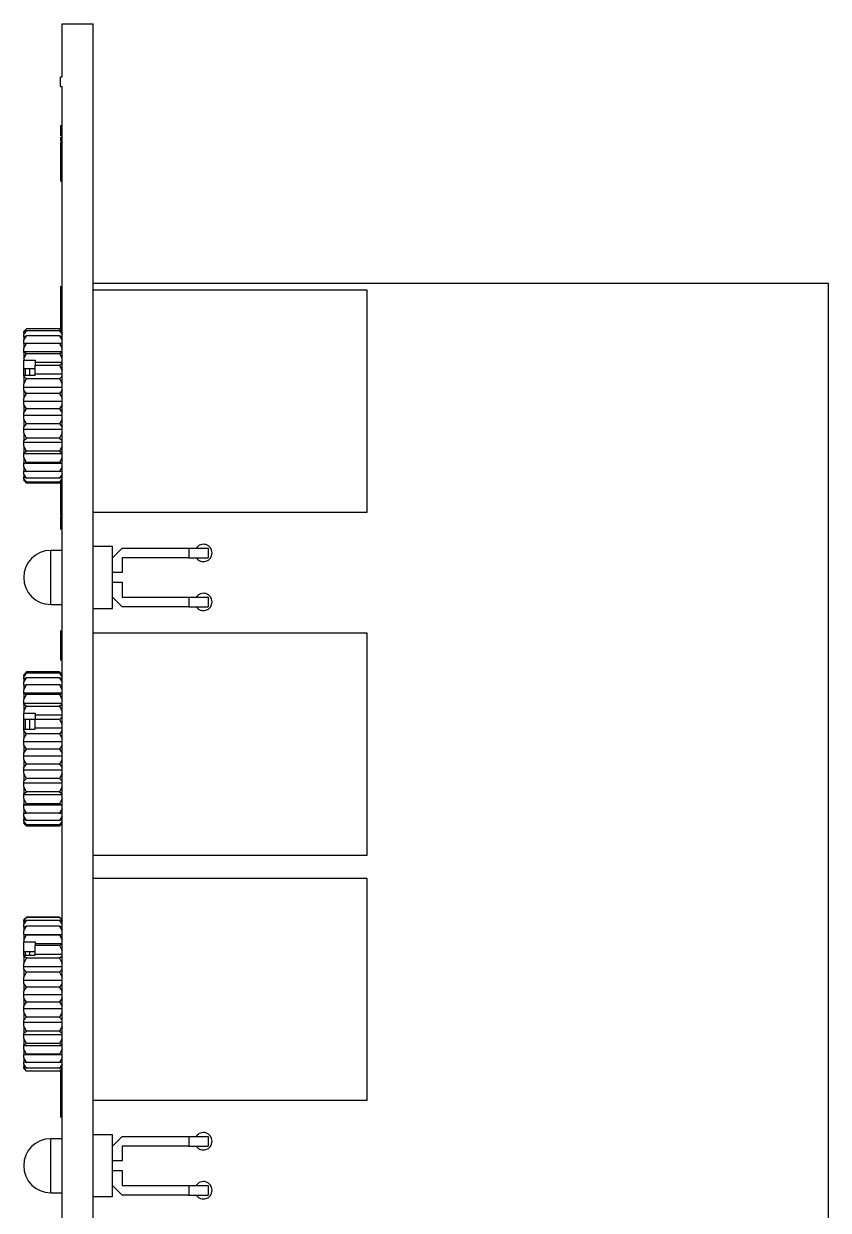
# Model space of a CAD drawing. Extents: x 616 to 1059, y 318 to 582.
# Drawn here: x 975.9 to 1059.3, y 458.8 to 581.7 of the extents above; entities that cross this region are included whole.
import ezdxf

# ---------------------------------------------------------------- set-up
doc = ezdxf.new("R2010")
doc.units = 0
doc.layers.get('0').update_dxf_attribs({"linetype": 'CONTINUOUS'})

msp = doc.modelspace()

# ---------------------------------------------------------------- linework, layer by layer
at = {"color": 7, "linetype": 'CONTINUOUS'}
for p, q in [((979.89, 576.25), (979.89, 581.75)), ((979.89, 581.75), (983.09, 581.75)), ((983.09, 324.75), (983.09, 581.75)), ((979.69, 575.25), (979.69, 576.25)), ((979.69, 576.25), (979.89, 576.25)), ((979.69, 575.25), (979.89, 575.25)), ((979.89, 331.25), (979.89, 575.25)), ((979.69, 571.2), (979.89, 571.2)), ((979.69, 570.76), (979.89, 570.76)), ((979.69, 570.17), (979.89, 570.17)), ((979.69, 569.99), (979.69, 569.56)), ((979.69, 569.43), (979.89, 569.43)), ((979.69, 569.03), (979.89, 569.03)), ((979.69, 568.64), (979.89, 568.64)), ((979.69, 566.08), (979.89, 566.08)), ((979.69, 565.49), (979.89, 565.49)), ((979.69, 565.43), (979.89, 565.43)), ((983.09, 554.85), (1059.29, 554.85)), ((1059.29, 554.85), (1059.29, 410.07)), ((979.89, 554.47), (979.67, 554.47)), ((979.69, 553.67), (979.67, 553.67)), ((979.69, 554.34), (979.89, 554.34)), ((979.69, 554.34), (979.69, 551.43)), ((1011.49, 554.15), (983.09, 554.15)), ((1011.49, 531.15), (1011.49, 554.15)), ((979.67, 552.57), (979.69, 552.57)), ((979.69, 551.43), (979.69, 550.04)), ((979.69, 551.43), (979.89, 551.43)), ((975.89, 549.82), (976.19, 550.14)), ((975.99, 549.95), (975.89, 549.85)), ((975.89, 549.53), (976.19, 549.93)), ((976.19, 549.93), (975.89, 549.73)), ((975.89, 549.85), (975.89, 549.82)), ((975.89, 549.73), (975.89, 549.82)), ((975.89, 549.73), (975.89, 549.53)), ((976.19, 550.14), (975.99, 549.94)), ((979.59, 550.14), (976.19, 550.14)), ((979.59, 549.93), (976.19, 549.93)), ((979.59, 550.14), (979.89, 549.82)), ((979.79, 549.94), (979.59, 550.14)), ((979.59, 549.93), (979.89, 549.53)), ((979.89, 549.73), (979.59, 549.93)), ((979.89, 549.85), (979.8, 549.95)), ((975.89, 549.32), (975.89, 549.53)), ((975.89, 548.96), (976.19, 549.42)), ((976.19, 549.42), (975.89, 549.32)), ((975.89, 549.32), (975.89, 548.96)), ((975.89, 548.63), (975.89, 548.96)), ((975.89, 548.13), (976.19, 548.63)), ((976.19, 548.63), (975.89, 548.63)), ((975.89, 548.63), (975.89, 548.13)), ((979.59, 549.42), (976.19, 549.42)), ((979.59, 548.63), (976.19, 548.63)), ((979.59, 549.42), (979.89, 548.96)), ((979.89, 549.32), (979.59, 549.42)), ((979.59, 548.63), (979.89, 548.13)), ((979.89, 548.63), (979.59, 548.63)), ((975.89, 547.77), (975.89, 548.13)), ((975.89, 547.77), (979.89, 547.77)), ((975.89, 547.69), (975.89, 547.77)), ((976.19, 547.59), (975.89, 547.69)), ((975.89, 547.69), (975.89, 547.07)), ((975.89, 547.07), (976.19, 547.59)), ((976.19, 547.59), (979.59, 547.59)), ((979.89, 547.69), (979.59, 547.59)), ((979.59, 547.59), (979.89, 547.07)), ((975.89, 547.07), (975.89, 546.87)), ((975.89, 546.87), (977.09, 546.87)), ((975.89, 546.03), (975.89, 546.87)), ((975.89, 546.03), (977.09, 546.03)), ((975.89, 545.34), (975.89, 546.03)), ((976.09, 545.34), (976.09, 546.03)), ((976.49, 546.03), (976.49, 545.34)), ((977.09, 546.87), (977.09, 546.69)), ((977.09, 546.69), (979.89, 546.69)), ((977.09, 546.69), (977.09, 546.35)), ((979.59, 546.35), (977.09, 546.35)), ((977.09, 545.44), (977.09, 546.35)), ((979.89, 546.55), (979.59, 546.35)), ((979.59, 546.35), (979.89, 545.82)), ((975.89, 545.34), (977.09, 545.34)), ((975.89, 545.23), (975.89, 545.34)), ((976.19, 544.94), (975.89, 545.23)), ((975.89, 545.23), (975.89, 544.43)), ((975.89, 544.43), (976.19, 544.94)), ((979.59, 544.94), (976.19, 544.94)), ((977.09, 545.34), (977.09, 545.44)), ((979.89, 545.44), (977.09, 545.44)), ((979.89, 545.23), (979.59, 544.94)), ((979.59, 544.94), (979.89, 544.43)), ((975.89, 544.06), (975.89, 544.43)), ((979.89, 544.06), (975.89, 544.06)), ((975.89, 543.79), (975.89, 544.06)), ((976.19, 543.42), (975.89, 543.79)), ((975.89, 543.79), (975.89, 542.95)), ((979.89, 543.79), (979.59, 543.42)), ((975.89, 542.95), (976.19, 543.42)), ((975.89, 542.61), (975.89, 542.95)), ((979.89, 542.61), (975.89, 542.61)), ((975.89, 542.29), (975.89, 542.61)), ((976.19, 541.85), (975.89, 542.29)), ((975.89, 542.29), (975.89, 541.44)), ((979.59, 543.42), (976.19, 543.42)), ((979.59, 543.42), (979.89, 542.95)), ((979.89, 542.29), (979.59, 541.85)), ((975.89, 541.44), (976.19, 541.85)), ((975.89, 541.14), (975.89, 541.44)), ((979.89, 541.14), (975.89, 541.14)), ((975.89, 540.79), (975.89, 541.14)), ((979.59, 541.85), (976.19, 541.85)), ((979.59, 541.85), (979.89, 541.44)), ((976.19, 540.3), (975.89, 540.79)), ((975.89, 540.79), (975.89, 539.96)), ((975.89, 539.96), (976.19, 540.3)), ((975.89, 539.71), (975.89, 539.96)), ((979.59, 540.3), (976.19, 540.3)), ((979.89, 540.79), (979.59, 540.3)), ((979.59, 540.3), (979.89, 539.96)), ((979.89, 539.71), (975.89, 539.71)), ((975.89, 539.34), (975.89, 539.71)), ((976.19, 538.82), (975.89, 539.34)), ((975.89, 539.34), (975.89, 538.56)), ((975.89, 538.56), (976.19, 538.82)), ((975.89, 538.37), (975.89, 538.56)), ((979.59, 538.82), (976.19, 538.82)), ((979.89, 539.34), (979.59, 538.82)), ((979.59, 538.82), (979.89, 538.56)), ((979.89, 538.37), (975.89, 538.37)), ((975.89, 537.99), (975.89, 538.37)), ((976.19, 537.46), (975.89, 537.99)), ((975.89, 537.99), (975.89, 537.3)), ((975.89, 537.3), (976.19, 537.46)), ((975.89, 537.18), (975.89, 537.3)), ((979.59, 537.46), (976.19, 537.46)), ((979.89, 537.99), (979.59, 537.46)), ((979.59, 537.46), (979.89, 537.3)), ((979.89, 537.18), (975.89, 537.18)), ((975.89, 536.81), (975.89, 537.18)), ((976.19, 536.29), (975.89, 536.81)), ((975.89, 536.81), (975.89, 536.22)), ((975.89, 536.22), (976.19, 536.29)), ((975.89, 536.18), (975.89, 536.22)), ((979.89, 536.18), (975.89, 536.18)), ((975.89, 535.83), (975.89, 536.18)), ((979.59, 536.29), (976.19, 536.29)), ((979.89, 536.81), (979.59, 536.29)), ((979.59, 536.29), (979.89, 536.22)), ((976.19, 535.34), (975.89, 535.83)), ((975.89, 535.83), (975.89, 535.38)), ((975.89, 535.38), (976.19, 535.34)), ((975.89, 535.09), (975.89, 535.38)), ((976.19, 534.65), (975.89, 535.09)), ((975.89, 535.09), (975.89, 534.79)), ((979.59, 535.34), (976.19, 535.34)), ((979.89, 535.83), (979.59, 535.34)), ((979.59, 535.34), (979.89, 535.38)), ((979.89, 535.09), (979.59, 534.65)), ((975.89, 534.79), (976.19, 534.65)), ((975.89, 534.63), (975.89, 534.79)), ((976.19, 534.25), (975.89, 534.63)), ((975.89, 534.63), (975.89, 534.49)), ((975.89, 534.49), (976.19, 534.25)), ((975.89, 534.45), (975.89, 534.49)), ((975.89, 534.45), (975.99, 534.35)), ((976.19, 534.15), (975.89, 534.45)), ((975.89, 534.45), (975.89, 534.45)), ((979.59, 534.65), (976.19, 534.65)), ((979.59, 534.25), (976.19, 534.25)), ((979.59, 534.15), (976.19, 534.15)), ((979.59, 534.65), (979.89, 534.79)), ((979.89, 534.63), (979.59, 534.25)), ((979.59, 534.25), (979.89, 534.49)), ((979.89, 534.45), (979.59, 534.15)), ((979.69, 534.25), (979.69, 534.21)), ((979.69, 534.21), (979.89, 534.21)), ((979.69, 534.09), (979.89, 534.09)), ((979.69, 534.09), (979.69, 534.08)), ((979.69, 534.08), (979.89, 534.08)), ((979.69, 534.08), (979.69, 534.05)), ((979.69, 534.08), (979.89, 534.08)), ((979.69, 534.08), (979.69, 534.08)), ((979.69, 534.05), (979.89, 534.05)), ((979.7, 534.26), (979.89, 534.26)), ((979.8, 534.35), (979.89, 534.45)), ((979.69, 533.13), (979.89, 533.13)), ((979.69, 532.81), (979.89, 532.81)), ((979.69, 531.22), (979.67, 531.22)), ((979.69, 531.62), (979.89, 531.62)), ((979.69, 531.43), (979.89, 531.43)), ((983.09, 531.15), (1011.49, 531.15)), ((979.69, 530.87), (979.89, 530.87)), ((979.69, 530.78), (979.89, 530.78)), ((979.69, 530.1), (979.89, 530.1)), ((979.69, 530.1), (979.69, 529.99)), ((979.69, 529.99), (979.89, 529.99)), ((979.67, 529.4), (979.89, 529.4)), ((979.69, 529.46), (979.89, 529.46)), ((979.69, 529.42), (979.89, 529.42)), ((985.09, 527.57), (983.09, 527.57)), ((985.09, 521.17), (985.09, 527.57)), ((979.89, 527.17), (978.69, 527.17)), ((978.69, 521.57), (978.69, 527.17)), ((985.09, 526.41), (986.09, 527.41)), ((986.09, 527.41), (993.02, 527.41)), ((993.02, 526.41), (986.09, 526.41)), ((986.09, 526.41), (986.09, 524.87)), ((993.02, 527.41), (993.02, 526.41)), ((993.02, 527.41), (995.02, 527.41)), ((993.02, 526.41), (995.02, 526.41)), ((995.02, 527.41), (995.02, 526.41)), ((986.09, 524.87), (985.09, 524.87)), ((985.09, 523.87), (986.09, 523.87)), ((986.09, 523.87), (986.09, 522.33)), ((978.69, 521.57), (979.89, 521.57)), ((986.09, 521.33), (985.09, 522.33)), ((986.09, 522.33), (993.02, 522.33)), ((993.02, 521.33), (986.09, 521.33)), ((993.02, 522.33), (993.02, 521.33)), ((993.02, 522.33), (995.02, 522.33)), ((993.02, 521.33), (995.02, 521.33)), ((995.02, 522.33), (995.02, 521.33)), ((983.09, 521.17), (985.09, 521.17)), ((979.89, 518.82), (979.67, 518.82)), ((979.69, 518.03), (979.89, 518.03)), ((1011.49, 518.59), (983.09, 518.59)), ((1011.49, 495.59), (1011.49, 518.59)), ((979.67, 515.83), (979.89, 515.83)), ((979.69, 515.86), (979.89, 515.86)), ((976.19, 514.59), (975.89, 514.29)), ((975.89, 514.28), (976.19, 514.59)), ((975.89, 514.05), (976.19, 514.44)), ((976.19, 514.44), (975.89, 514.21)), ((975.89, 514.29), (975.89, 514.28)), ((975.89, 514.21), (975.89, 514.28)), ((975.89, 514.21), (975.89, 514.05)), ((975.89, 513.86), (975.89, 514.05)), ((975.89, 513.53), (976.19, 513.98)), ((976.19, 513.98), (975.89, 513.86)), ((979.59, 514.59), (976.19, 514.59)), ((979.59, 514.44), (976.19, 514.44)), ((979.59, 513.98), (976.19, 513.98)), ((979.89, 514.29), (979.59, 514.59)), ((979.59, 514.59), (979.89, 514.28)), ((979.59, 514.44), (979.89, 514.05)), ((979.89, 514.21), (979.59, 514.44)), ((979.59, 513.98), (979.89, 513.53)), ((979.89, 513.86), (979.59, 513.98)), ((975.89, 513.86), (975.89, 513.53)), ((975.89, 513.22), (975.89, 513.53)), ((975.89, 512.74), (976.19, 513.24)), ((976.19, 513.24), (975.89, 513.22)), ((975.89, 513.22), (975.89, 512.74)), ((975.89, 512.39), (975.89, 512.74)), ((979.59, 513.24), (976.19, 513.24)), ((979.59, 513.24), (979.89, 512.74)), ((979.89, 513.22), (979.59, 513.24)), ((979.89, 512.39), (975.89, 512.39)), ((975.89, 512.33), (975.89, 512.39)), ((976.19, 512.25), (975.89, 512.33)), ((975.89, 512.33), (975.89, 511.72)), ((975.89, 511.72), (976.19, 512.25)), ((975.89, 511.35), (975.89, 511.72)), ((979.59, 512.25), (976.19, 512.25)), ((979.89, 512.33), (979.59, 512.25)), ((979.59, 512.25), (979.89, 511.72)), ((975.89, 511.35), (979.89, 511.35)), ((975.89, 511.22), (975.89, 511.35)), ((976.19, 511.04), (975.89, 511.22)), ((975.89, 511.22), (975.89, 510.51)), ((975.89, 510.51), (976.19, 511.04)), ((975.89, 510.51), (975.89, 510.31)), ((975.89, 510.31), (977.09, 510.31)), ((975.89, 509.69), (975.89, 510.31)), ((976.19, 511.04), (979.59, 511.04)), ((977.09, 510.31), (977.09, 510.13)), ((979.89, 511.22), (979.59, 511.04)), ((979.59, 511.04), (979.89, 510.51)), ((975.89, 509.69), (977.09, 509.69)), ((975.89, 508.65), (975.89, 509.69)), ((977.09, 510.13), (979.89, 510.13)), ((977.09, 510.13), (977.09, 509.65)), ((979.59, 509.65), (977.09, 509.65)), ((977.09, 508.77), (977.09, 509.65)), ((979.89, 509.93), (979.59, 509.65)), ((979.59, 509.65), (979.89, 509.14)), ((975.89, 508.65), (977.09, 508.65)), ((975.89, 508.51), (975.89, 508.65)), ((976.19, 508.15), (975.89, 508.51)), ((975.89, 508.51), (975.89, 507.67)), ((975.89, 507.67), (976.19, 508.15)), ((979.59, 508.15), (976.19, 508.15)), ((977.09, 508.65), (977.09, 508.77)), ((979.89, 508.77), (977.09, 508.77)), ((979.89, 508.51), (979.59, 508.15)), ((979.59, 508.15), (979.89, 507.67)), ((975.89, 507.33), (975.89, 507.67)), ((979.89, 507.33), (975.89, 507.33)), ((975.89, 507.02), (975.89, 507.33)), ((976.19, 506.59), (975.89, 507.02)), ((975.89, 507.02), (975.89, 506.16)), ((975.89, 506.16), (976.19, 506.59)), ((979.59, 506.59), (976.19, 506.59)), ((979.89, 507.02), (979.59, 506.59)), ((979.59, 506.59), (979.89, 506.16)), ((975.89, 505.86), (975.89, 506.16)), ((979.89, 505.86), (975.89, 505.86)), ((975.89, 505.51), (975.89, 505.86)), ((976.19, 505.03), (975.89, 505.51)), ((975.89, 505.51), (975.89, 504.67)), ((979.89, 505.51), (979.59, 505.03)), ((975.89, 504.67), (976.19, 505.03)), ((975.89, 504.41), (975.89, 504.67)), ((979.89, 504.41), (975.89, 504.41)), ((975.89, 504.04), (975.89, 504.41)), ((979.59, 505.03), (976.19, 505.03)), ((979.59, 505.03), (979.89, 504.67)), ((976.19, 503.53), (975.89, 504.04)), ((975.89, 504.04), (975.89, 503.25)), ((975.89, 503.25), (976.19, 503.53)), ((975.89, 503.06), (975.89, 503.25)), ((979.89, 503.06), (975.89, 503.06)), ((975.89, 502.68), (975.89, 503.06)), ((979.59, 503.53), (976.19, 503.53)), ((979.89, 504.04), (979.59, 503.53)), ((979.59, 503.53), (979.89, 503.25)), ((976.19, 502.15), (975.89, 502.68)), ((975.89, 502.68), (975.89, 501.96)), ((975.89, 501.96), (976.19, 502.15)), ((975.89, 501.83), (975.89, 501.96)), ((979.89, 501.83), (975.89, 501.83)), ((975.89, 501.46), (975.89, 501.83)), ((979.59, 502.15), (976.19, 502.15)), ((979.89, 502.68), (979.59, 502.15)), ((979.59, 502.15), (979.89, 501.96)), ((976.19, 500.93), (975.89, 501.46)), ((975.89, 501.46), (975.89, 500.85)), ((975.89, 500.85), (976.19, 500.93)), ((975.89, 500.79), (975.89, 500.85)), ((979.89, 500.79), (975.89, 500.79)), ((975.89, 500.44), (975.89, 500.79)), ((976.19, 499.94), (975.89, 500.44)), ((975.89, 500.44), (975.89, 499.96)), ((979.59, 500.93), (976.19, 500.93)), ((979.89, 501.46), (979.59, 500.93)), ((979.59, 500.93), (979.89, 500.85)), ((979.89, 500.44), (979.59, 499.94)), ((975.89, 499.96), (976.19, 499.94)), ((975.89, 499.65), (975.89, 499.96)), ((976.19, 499.2), (975.89, 499.65)), ((975.89, 499.65), (975.89, 499.32)), ((975.89, 499.32), (976.19, 499.2)), ((975.89, 499.13), (975.89, 499.32)), ((979.59, 499.94), (976.19, 499.94)), ((979.59, 499.2), (976.19, 499.2)), ((979.59, 499.94), (979.89, 499.96)), ((979.89, 499.65), (979.59, 499.2)), ((979.59, 499.2), (979.89, 499.32)), ((976.19, 498.74), (975.89, 499.13)), ((975.89, 499.13), (975.89, 498.96)), ((975.89, 498.96), (976.19, 498.74)), ((975.89, 498.9), (975.89, 498.96)), ((976.19, 498.59), (975.89, 498.9)), ((975.89, 498.9), (975.89, 498.89)), ((975.89, 498.89), (976.19, 498.59)), ((979.59, 498.74), (976.19, 498.74)), ((979.59, 498.59), (976.19, 498.59)), ((979.89, 499.13), (979.59, 498.74)), ((979.59, 498.74), (979.89, 498.96)), ((979.89, 498.9), (979.59, 498.59)), ((979.59, 498.59), (979.89, 498.89)), ((983.09, 495.59), (1011.49, 495.59)), ((1011.49, 493.19), (983.09, 493.19)), ((1011.49, 470.19), (1011.49, 493.19)), ((975.89, 488.88), (976.19, 489.16)), ((975.89, 488.79), (976.19, 489.14)), ((976.19, 489.14), (975.89, 488.88)), ((975.89, 488.88), (975.89, 488.79)), ((975.89, 488.88), (975.89, 488.88)), ((975.89, 488.4), (976.19, 488.83)), ((976.19, 488.83), (975.89, 488.66)), ((975.89, 488.66), (975.89, 488.79)), ((975.89, 488.66), (975.89, 488.4)), ((975.89, 488.15), (975.89, 488.4)), ((975.89, 487.74), (976.19, 488.22)), ((976.19, 488.22), (975.89, 488.15)), ((975.89, 488.15), (975.89, 487.74)), ((979.59, 489.16), (976.19, 489.16)), ((979.59, 489.14), (976.19, 489.14)), ((979.59, 488.83), (976.19, 488.83)), ((979.59, 488.22), (976.19, 488.22)), ((979.59, 489.16), (979.89, 488.88)), ((979.59, 489.14), (979.89, 488.79)), ((979.89, 488.88), (979.59, 489.14)), ((979.59, 488.83), (979.89, 488.4)), ((979.89, 488.66), (979.59, 488.83)), ((979.59, 488.22), (979.89, 487.74)), ((979.89, 488.15), (979.59, 488.22)), ((975.89, 487.39), (975.89, 487.74)), ((975.89, 487.39), (979.89, 487.39)), ((975.89, 487.37), (975.89, 487.39)), ((976.19, 487.34), (975.89, 487.37)), ((975.89, 487.37), (975.89, 486.82)), ((975.89, 486.82), (976.19, 487.34)), ((976.19, 487.34), (979.59, 487.34)), ((979.89, 487.37), (979.59, 487.34)), ((979.59, 487.34), (979.89, 486.82)), ((975.89, 486.82), (975.89, 486.63)), ((975.89, 486.63), (977.09, 486.63)), ((975.89, 485.62), (975.89, 486.63)), ((977.09, 486.63), (977.09, 486.45)), ((977.09, 486.45), (979.89, 486.45)), ((977.09, 486.45), (977.09, 486.22)), ((979.59, 486.22), (977.09, 486.22)), ((977.09, 485.31), (977.09, 486.22)), ((979.89, 486.36), (979.59, 486.22)), ((979.59, 486.22), (979.89, 485.69)), ((975.89, 485.62), (977.09, 485.62)), ((975.89, 485.23), (975.89, 485.62)), ((975.89, 485.23), (977.09, 485.23)), ((975.89, 485.14), (975.89, 485.23)), ((976.19, 484.91), (975.89, 485.14)), ((975.89, 485.14), (975.89, 484.38)), ((975.89, 484.38), (976.19, 484.91)), ((976.09, 485.23), (976.09, 485.62)), ((979.59, 484.91), (976.19, 484.91)), ((977.09, 485.23), (977.09, 485.31)), ((979.89, 485.31), (977.09, 485.31)), ((979.89, 485.14), (979.59, 484.91)), ((979.59, 484.91), (979.89, 484.38)), ((975.89, 484.01), (975.89, 484.38)), ((979.89, 484.01), (975.89, 484.01)), ((975.89, 483.78), (975.89, 484.01)), ((976.19, 483.46), (975.89, 483.78)), ((975.89, 483.78), (975.89, 482.96)), ((975.89, 482.96), (976.19, 483.46)), ((979.59, 483.46), (976.19, 483.46)), ((979.89, 483.78), (979.59, 483.46)), ((979.59, 483.46), (979.89, 482.96)), ((975.89, 482.6), (975.89, 482.96)), ((979.89, 482.6), (975.89, 482.6)), ((975.89, 482.31), (975.89, 482.6)), ((976.19, 481.91), (975.89, 482.31)), ((975.89, 482.31), (975.89, 481.46)), ((979.89, 482.31), (979.59, 481.91)), ((975.89, 481.46), (976.19, 481.91)), ((975.89, 481.13), (975.89, 481.46)), ((979.89, 481.13), (975.89, 481.13)), ((975.89, 480.8), (975.89, 481.13)), ((976.19, 480.35), (975.89, 480.8)), ((975.89, 480.8), (975.89, 479.95)), ((979.59, 481.91), (976.19, 481.91)), ((979.59, 481.91), (979.89, 481.46)), ((979.89, 480.8), (979.59, 480.35)), ((975.89, 479.95), (976.19, 480.35)), ((975.89, 479.67), (975.89, 479.95)), ((979.89, 479.67), (975.89, 479.67)), ((975.89, 479.31), (975.89, 479.67)), ((979.59, 480.35), (976.19, 480.35)), ((979.59, 480.35), (979.89, 479.95)), ((976.19, 478.81), (975.89, 479.31)), ((975.89, 479.31), (975.89, 478.5)), ((975.89, 478.5), (976.19, 478.81)), ((975.89, 478.27), (975.89, 478.5)), ((979.59, 478.81), (976.19, 478.81)), ((979.89, 479.31), (979.59, 478.81)), ((979.59, 478.81), (979.89, 478.5)), ((979.89, 478.27), (975.89, 478.27)), ((975.89, 477.89), (975.89, 478.27)), ((976.19, 477.37), (975.89, 477.89)), ((975.89, 477.89), (975.89, 477.14)), ((975.89, 477.14), (976.19, 477.37)), ((975.89, 476.98), (975.89, 477.14)), ((979.59, 477.37), (976.19, 477.37)), ((979.89, 477.89), (979.59, 477.37)), ((979.59, 477.37), (979.89, 477.14)), ((979.89, 476.98), (975.89, 476.98)), ((975.89, 476.6), (975.89, 476.98)), ((976.19, 476.07), (975.89, 476.6)), ((975.89, 476.6), (975.89, 475.94)), ((975.89, 475.94), (976.19, 476.07)), ((975.89, 475.85), (975.89, 475.94)), ((979.89, 475.85), (975.89, 475.85)), ((975.89, 475.48), (975.89, 475.85)), ((979.59, 476.07), (976.19, 476.07)), ((979.89, 476.6), (979.59, 476.07)), ((979.59, 476.07), (979.89, 475.94)), ((976.19, 474.97), (975.89, 475.48)), ((975.89, 475.48), (975.89, 474.94)), ((975.89, 474.94), (976.19, 474.97)), ((975.89, 474.92), (975.89, 474.94)), ((979.89, 474.92), (975.89, 474.92)), ((975.89, 474.58), (975.89, 474.92)), ((979.59, 474.97), (976.19, 474.97)), ((979.89, 475.48), (979.59, 474.97)), ((979.59, 474.97), (979.89, 474.94)), ((976.19, 474.11), (975.89, 474.58)), ((975.89, 474.58), (975.89, 474.18)), ((975.89, 474.18), (976.19, 474.11)), ((975.89, 473.94), (975.89, 474.18)), ((976.19, 473.52), (975.89, 473.94)), ((975.89, 473.94), (975.89, 473.69)), ((975.89, 473.69), (976.19, 473.52)), ((975.89, 473.57), (975.89, 473.69)), ((976.19, 473.22), (975.89, 473.57)), ((975.89, 473.57), (975.89, 473.49)), ((975.89, 473.49), (976.19, 473.22)), ((979.59, 474.11), (976.19, 474.11)), ((979.59, 473.52), (976.19, 473.52)), ((979.89, 474.58), (979.59, 474.11)), ((979.59, 474.11), (979.89, 474.18)), ((979.89, 473.94), (979.59, 473.52)), ((979.59, 473.52), (979.89, 473.69)), ((979.89, 473.57), (979.59, 473.22)), ((979.59, 473.22), (979.89, 473.49)), ((979.59, 473.22), (976.19, 473.22)), ((979.89, 473.3), (979.69, 473.3)), ((979.69, 473.29), (979.89, 473.29)), ((979.69, 473.29), (979.69, 473.26)), ((979.69, 473.26), (979.89, 473.26)), ((979.69, 473.08), (979.89, 473.08)), ((979.69, 471.46), (979.89, 471.46)), ((979.69, 470.31), (979.67, 470.31)), ((983.09, 470.19), (1011.49, 470.19)), ((979.67, 468.47), (979.89, 468.47)), ((979.69, 469.38), (979.89, 469.38)), ((979.69, 469.38), (979.69, 469.34)), ((979.69, 469.34), (979.89, 469.34)), ((979.69, 468.59), (979.89, 468.59)), ((979.69, 468.56), (979.89, 468.56)), ((979.89, 466.21), (978.69, 466.21)), ((978.69, 460.61), (978.69, 466.21)), ((985.09, 466.61), (983.09, 466.61)), ((985.09, 460.21), (985.09, 466.61)), ((985.09, 465.45), (986.09, 466.45)), ((986.09, 466.45), (993.02, 466.45)), ((993.02, 466.45), (993.02, 465.45)), ((993.02, 466.45), (995.02, 466.45)), ((995.02, 466.45), (995.02, 465.45)), ((986.09, 465.45), (986.09, 463.91)), ((993.02, 465.45), (986.09, 465.45)), ((993.02, 465.45), (995.02, 465.45)), ((986.09, 463.91), (985.09, 463.91)), ((985.09, 462.91), (986.09, 462.91)), ((986.09, 462.91), (986.09, 461.37)), ((986.09, 460.37), (985.09, 461.37)), ((986.09, 461.37), (993.02, 461.37)), ((993.02, 461.37), (993.02, 460.37)), ((993.02, 461.37), (995.02, 461.37)), ((995.02, 461.37), (995.02, 460.37)), ((978.69, 460.61), (979.89, 460.61)), ((983.09, 460.21), (985.09, 460.21)), ((993.02, 460.37), (986.09, 460.37)), ((993.02, 460.37), (995.02, 460.37))]:
    msp.add_line(p, q, dxfattribs=at)
for centre, radius, start, end in [((994.52, 526.91), 0.9, 0, 146.251), ((978.69, 524.37), 2.8, 90, 180), ((994.52, 526.91), 0.9, 213.749, 0), ((978.69, 524.37), 2.8, 180, 270), ((994.52, 521.83), 0.9, 0, 146.251), ((994.52, 521.83), 0.9, 213.749, 0), ((978.69, 463.41), 2.8, 90, 180), ((994.52, 465.95), 0.9, 0, 146.251), ((994.52, 465.95), 0.9, 213.749, 0), ((978.69, 463.41), 2.8, 180, 270), ((994.52, 460.87), 0.9, 0, 146.251), ((994.52, 460.87), 0.9, 213.749, 0)]:
    msp.add_arc(centre, radius, start, end, dxfattribs=at)
for points, knots in [([(979.69, 571.2), (979.69, 571.19), (979.69, 571.18), (979.69, 571.07), (979.69, 570.92), (979.69, 570.81), (979.69, 570.76)], [0, 0, 0, 0, 0.280258, 0.559685, 0.779898, 1, 1, 1, 1]), ([(979.69, 570.76), (979.69, 570.67), (979.69, 570.51), (979.69, 570.34), (979.69, 570.21), (979.69, 570.18), (979.69, 570.17)], [0, 0, 0, 0, 0.278945, 0.559397, 0.780339, 1, 1, 1, 1]), ([(979.69, 569.43), (979.69, 569.42), (979.69, 569.41), (979.69, 569.3), (979.69, 569.17), (979.69, 569.08), (979.69, 569.03)], [0, 0, 0, 0, 0.279781, 0.559312, 0.779561, 1, 1, 1, 1]), ([(979.69, 569.03), (979.69, 568.98), (979.69, 568.89), (979.69, 568.76), (979.69, 568.69), (979.69, 568.64)], [0, 0, 0, 0, 0.278765, 0.559016, 1, 1, 1, 1]), ([(979.69, 568.64), (979.69, 568.44), (979.69, 568.02), (979.69, 567.14), (979.69, 566.48), (979.69, 566.08)], [0, 0, 0, 0, 0.279328, 0.559579, 1, 1, 1, 1]), ([(979.69, 566.08), (979.69, 565.95), (979.69, 565.76), (979.69, 565.54), (979.69, 565.51), (979.69, 565.49)], [0, 0, 0, 0, 0.561601, 0.782118, 1, 1, 1, 1]), ([(979.69, 554.46), (979.69, 554.46), (979.69, 554.47), (979.69, 554.43), (979.69, 554.37), (979.69, 554.34)], [0, 0, 0, 0, 0.191666, 0.596235, 1, 1, 1, 1]), ([(979.69, 534.21), (979.69, 534.2), (979.69, 534.17), (979.69, 534.12), (979.69, 534.1), (979.69, 534.09)], [0, 0, 0, 0, 0.557641, 0.778211, 1, 1, 1, 1]), ([(979.69, 534.05), (979.69, 533.87), (979.69, 533.56), (979.69, 533.26), (979.69, 533.13)], [0, 0, 0, 0, 0.5576611, 1, 1, 1, 1]), ([(979.69, 533.13), (979.69, 533.07), (979.69, 532.96), (979.69, 532.86), (979.69, 532.81)], [0, 0, 0, 0, 0.560042, 1, 1, 1, 1]), ([(979.69, 532.81), (979.69, 532.59), (979.69, 532.2), (979.69, 531.8), (979.69, 531.62)], [0, 0, 0, 0, 0.562126, 1, 1, 1, 1]), ([(979.69, 531.62), (979.69, 531.59), (979.69, 531.52), (979.69, 531.46), (979.69, 531.43)], [0, 0, 0, 0, 0.5598503, 1, 1, 1, 1]), ([(979.69, 531.43), (979.69, 531.31), (979.69, 531.1), (979.69, 530.94), (979.69, 530.87)], [0, 0, 0, 0, 0.560705, 1, 1, 1, 1]), ([(979.69, 530.69), (979.69, 530.59), (979.69, 530.38), (979.69, 530.19), (979.69, 530.1)], [0, 0, 0, 0, 0.4936, 1, 1, 1, 1]), ([(979.69, 529.99), (979.69, 529.89), (979.69, 529.71), (979.69, 529.53), (979.69, 529.46)], [0, 0, 0, 0, 0.560325, 1, 1, 1, 1]), ([(979.69, 518.8), (979.69, 518.79), (979.69, 518.77), (979.69, 518.48), (979.69, 518.18), (979.69, 518.03)], [0, 0, 0, 0, 0.343026, 0.671558, 1, 1, 1, 1]), ([(979.69, 518.03), (979.69, 517.82), (979.69, 517.38), (979.69, 516.72), (979.69, 516.18), (979.69, 515.96), (979.69, 515.86)], [0, 0, 0, 0, 0.279479, 0.559209, 0.779642, 1, 1, 1, 1]), ([(979.69, 515.86), (979.69, 515.84), (979.69, 515.82), (979.69, 515.83), (979.69, 515.83)], [0, 0, 0, 0, 0.9205747, 1, 1, 1, 1]), ([(976.09, 508.65), (976.09, 508.88), (976.09, 509.27), (976.09, 509.57), (976.09, 509.69)], [0, 0, 0, 0, 0.615738, 1, 1, 1, 1]), ([(976.49, 509.69), (976.49, 509.64), (976.49, 509.33), (976.49, 508.95), (976.49, 508.65)], [0, 0, 0, 0, 0.183702, 1, 1, 1, 1]), ([(976.49, 485.62), (976.49, 485.56), (976.49, 485.46), (976.49, 485.3), (976.49, 485.23)], [0, 0, 0, 0, 0.551309, 1, 1, 1, 1]), ([(979.69, 473.3), (979.69, 473.3), (979.69, 473.31), (979.69, 473.3), (979.69, 473.29)], [0, 0, 0, 0, 0.020638, 1, 1, 1, 1]), ([(979.69, 473.26), (979.69, 473.25), (979.69, 473.23), (979.69, 473.16), (979.69, 473.11), (979.69, 473.08)], [0, 0, 0, 0, 0.279853, 0.559465, 1, 1, 1, 1]), ([(979.69, 473.08), (979.69, 472.78), (979.69, 472.25), (979.69, 471.7), (979.69, 471.46)], [0, 0, 0, 0, 0.559401, 1, 1, 1, 1]), ([(979.69, 471.46), (979.69, 471.06), (979.69, 470.34), (979.69, 469.67), (979.69, 469.38)], [0, 0, 0, 0, 0.560138, 1, 1, 1, 1]), ([(979.69, 469.34), (979.69, 469.19), (979.69, 468.93), (979.69, 468.7), (979.69, 468.59)], [0, 0, 0, 0, 0.5597078, 1, 1, 1, 1])]:
    msp.add_open_spline(points, degree=3, knots=knots, dxfattribs=at)

doc.saveas('drawing.dxf')
